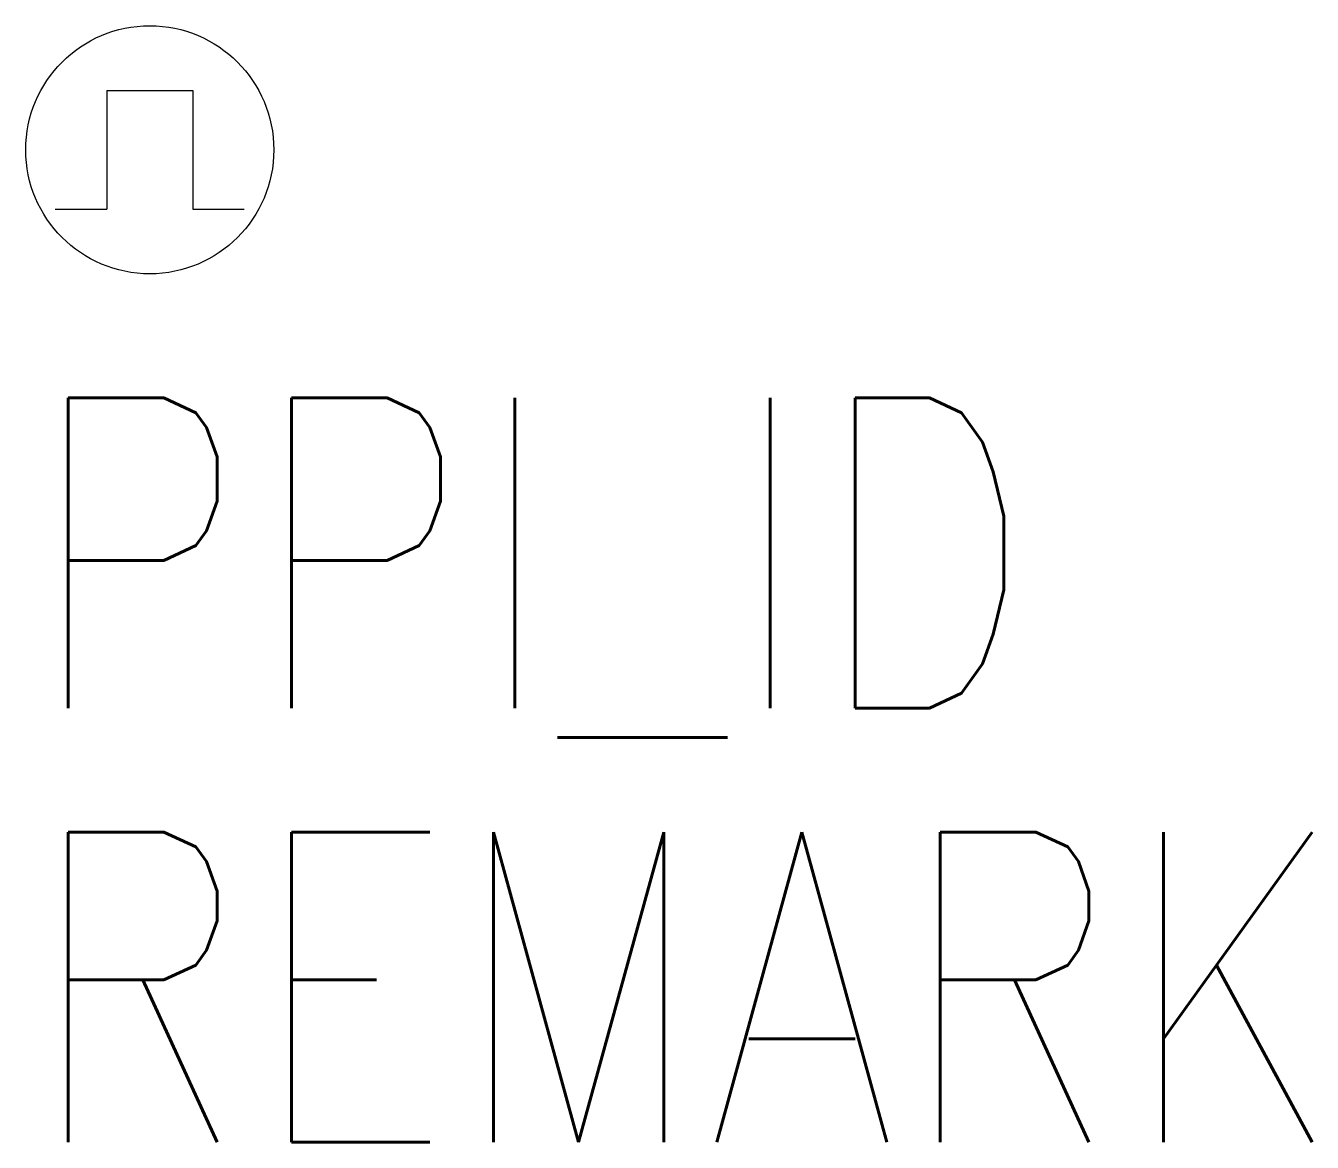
# Model space of a CAD drawing. Header units: millimetres. Extents: x -100 to 937, y -800 to 100.
import ezdxf

# ---------------------------------------------------------------- set-up
doc = ezdxf.new("R2010")
doc.units = ezdxf.units.MM
doc.header["$LTSCALE"] = 1.62
for name, color, linetype in [('LG_PPI', 7, 'CONTINUOUS'), ('LG_TEXT_PPI_id', 7, 'CONTINUOUS'), ('LG_TEXT_PPI_remark', 7, 'CONTINUOUS')]:
    doc.layers.add(name, color=color, linetype=linetype)
doc.styles.add('ROMANS', font='romans.shx', dxfattribs={"width": 0.8})

msp = doc.modelspace()

# ---------------------------------------------------------------- linework, layer by layer
at = {"layer": 'LG_PPI'}
for p, q in [((-34.6, 47.8), (-34.6, -47.8)), ((-34.6, 47.8), (34.7, 47.8)), ((34.7, 47.8), (34.7, -47.8)), ((-76.2, -47.8), (-34.6, -47.8)), ((34.7, -47.8), (76.2, -47.8))]:
    msp.add_line(p, q, dxfattribs=at)
msp.add_circle((0, 0), 100, dxfattribs=at)

# ---------------------------------------------------------------- texts
at = {"layer": 'LG_TEXT_PPI_id', "style": 'ROMANS', "width": 0.8}
msp.add_attdef('PPI_ID', (-100, -450), 'AAAA.ZZ.SS.BXX', height=250, dxfattribs=at)
at = {"layer": 'LG_TEXT_PPI_remark', "style": 'ROMANS', "width": 0.8}
msp.add_attdef('REMARK', (-100, -800), '', height=250, dxfattribs=at)

doc.saveas('drawing.dxf')
